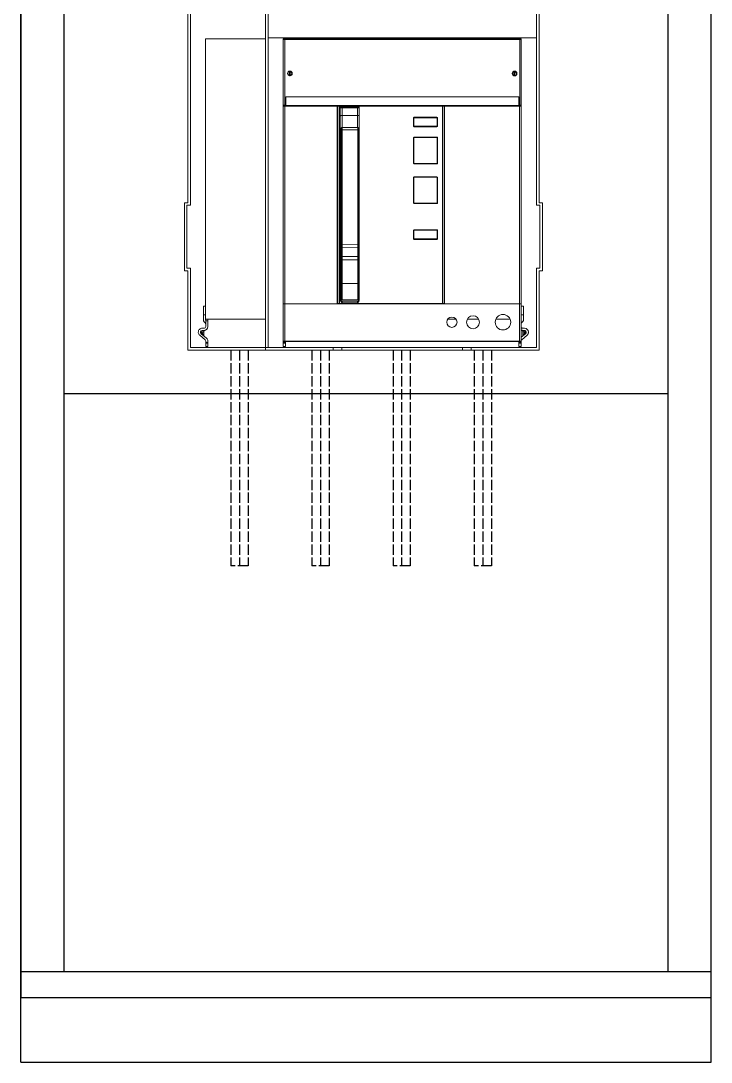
# Model space of a CAD drawing. Header units: millimetres. Extents: x -5 to 805, y -75 to 6326.
# Drawn here: x 0 to 800, y -75 to 1132 of the extents above; entities that cross this region are included whole.
import ezdxf

# ---------------------------------------------------------------- set-up
doc = ezdxf.new("R2010")
doc.units = ezdxf.units.MM
doc.header["$MEASUREMENT"] = 0
doc.linetypes.add('ACAD_ISO02W100', pattern=[15, 12, -3])

msp = doc.modelspace()

# ---------------------------------------------------------------- linework, layer by layer
for p, q in [((0, 2200), (0, 0)), ((0, 2200), (0, 0)), ((0, -75), (0, 2200)), ((800, -75), (800, 2200)), ((50, 2170), (50, 30)), ((750, 30), (750, 2170)), ((50, 700), (750, 700)), ((0, 30), (800, 30)), ((0, 0), (800, 0)), ((0, -75), (800, -75))]:
    msp.add_line(p, q)
at = {"lineweight": 9, "transparency": 33554687}
for p, q in [((283.5, 1175), (283.5, 750)), ((286.5, 753), (286.5, 1175)), ((597.5, 1175), (597.5, 918)), ((600.5, 921), (600.5, 1175)), ((597.5, 918), (601.5, 918)), ((604.5, 921), (600.5, 921)), ((601.5, 918), (601.5, 845)), ((604.5, 842), (604.5, 921)), ((601.5, 845), (597.5, 845)), ((597.5, 845), (597.5, 753)), ((600.5, 750), (600.5, 842)), ((600.5, 842), (604.5, 842)), ((283.5, 750), (600.5, 750)), ((597.5, 753), (286.5, 753))]:
    msp.add_line(p, q, dxfattribs=at)
at = {"color": 3, "linetype": 'ACAD_ISO02W100'}
for p, q in [((243.3, 750), (243.3, 500)), ((253.3, 750), (253.3, 500)), ((263.3, 750), (263.3, 500)), ((337.3, 750), (337.3, 500)), ((347.3, 750), (347.3, 500)), ((357.3, 750), (357.3, 500)), ((431.3, 750), (431.3, 500)), ((441.3, 750), (441.3, 500)), ((451.3, 750), (451.3, 500)), ((525.3, 750), (525.3, 500)), ((535.3, 750), (535.3, 500)), ((545.3, 750), (545.3, 500)), ((263.3, 500), (243.3, 500)), ((357.3, 500), (337.3, 500)), ((451.3, 500), (431.3, 500)), ((545.3, 500), (525.3, 500))]:
    msp.add_line(p, q, dxfattribs=at)
at = {"lineweight": 5, "transparency": 33554687}
for points in [[(283.5, 1175), (193.5, 1175), (193.5, 921), (189.5, 921), (189.5, 842), (193.5, 842), (193.5, 750), (283.5, 750)], [(196.5, 918), (196.5, 1175)], [(283.5, 1111), (214, 1111), (214, 786), (282.9, 786)], [(305.9, 1034.2), (305.9, 1110.3), (304, 1110.3)], [(305.9, 1110.3), (578.1, 1110.3)], [(578.1, 1034.2), (578.1, 1110.3), (580, 1110.3)], [(304, 1034.2), (305.9, 1034.2), (307, 1034.2)], [(306, 760.7), (306, 803.8), (306, 1033)], [(369.1, 804), (369.1, 1033)], [(372.2, 1008.2), (372.2, 1022.2), (372.2, 1031), (371.2, 1031), (370.4, 1031), (370.2, 1031)], [(372.2, 1032), (372.2, 1031), (390.2, 1031), (390.2, 1032)], [(392.2, 1031), (392.1, 1031), (391.3, 1031), (390.2, 1031), (390.2, 1022.2), (390.2, 1008.3)], [(488.6, 804), (488.6, 1033)], [(577, 1034.2), (578.1, 1034.2), (580, 1034.2)], [(580, 760.7), (578, 760.7), (578, 803.8), (578, 1033)], [(372.2, 1022.2), (390.2, 1022.2)], [(455.5, 1019), (455, 1019), (455, 1010), (455.5, 1010)], [(482.5, 1019), (483, 1019), (483, 1010), (482.5, 1010)], [(371.4, 1005.3), (372.4, 1005.3), (372.4, 1006.7), (372.4, 1007.8), (372.4, 1008.3)], [(390.4, 1005.3), (390.4, 1006.8), (390.4, 1008), (390.4, 1008.3), (390.4, 1008.3)], [(391.4, 1005.3), (390.4, 1005.3), (390.4, 873), (391.4, 873)], [(370.2, 1000.1), (371.4, 1000.1)], [(391.5, 1000.1), (392.2, 1000.1)], [(455.5, 996), (455, 996)], [(483, 996), (483, 967), (482.5, 967)], [(482.5, 996), (483, 996)], [(456, 966), (456, 966.4), (456, 966.5), (456, 966.5)], [(370.2, 944), (371.4, 944)], [(391.5, 944), (392.2, 944)], [(455.5, 921), (455, 921), (455, 950), (455.5, 950)], [(482, 951), (477.6, 951)], [(482.5, 950), (483, 950), (483, 921), (482.5, 921)], [(196.5, 918), (192.5, 918)], [(196.5, 753), (196.5, 845), (192.5, 845), (192.5, 918)], [(455.5, 879.5), (455, 879.5), (455, 888.5), (455.5, 888.5)], [(482.5, 888.5), (483, 888.5), (483, 879.5), (482.5, 879.5)], [(390.4, 858.8), (372.4, 858.8), (372.4, 868.6), (390.4, 869.2)], [(372.4, 858.8), (372.4, 854.7)], [(390.4, 827.5), (372.4, 827.5), (372.4, 854.7), (390.4, 854.7)], [(391.5, 834.5), (391.4, 834.7), (391.4, 834.7)], [(391.4, 833.2), (391.5, 832.8), (391.5, 832.5), (391.6, 832.2), (391.7, 831.9), (391.9, 831.7), (392, 831.4), (392.2, 831.2)], [(392.2, 834.2), (391.6, 834.2)], [(392.2, 834), (392, 834)], [(392.2, 833.9), (392.1, 833.9)], [(372.4, 808.3), (372.4, 827.5)], [(391.4, 831.1), (391.7, 831.1)], [(392.2, 830.4), (391.4, 830.4)], [(392.2, 827.2), (391.4, 827.2)], [(391.6, 823.7), (391.5, 823.7), (391.4, 823.8)], [(391.4, 823.2), (391.8, 823.1), (392.2, 823)], [(392.2, 822.7), (391.4, 822.7)], [(392.2, 826.3), (391.9, 826.1), (391.7, 825.9), (391.6, 825.8), (391.5, 825.7)], [(391.4, 817), (391.6, 817.1), (391.8, 817.1), (392, 817.2), (392.2, 817.2)], [(491, 819), (490.5, 819)], [(211.5, 785.4), (211.5, 786), (211.5, 791), (211.5, 801), (214, 801), (211.5, 801)], [(390.3, 805), (372.3, 805), (372.3, 806.2), (372.2, 806.9), (372.2, 807)], [(390.2, 807), (390.2, 806.8), (390.2, 806.2), (390.3, 805)], [(211.5, 791), (214, 791)], [(214, 785.4), (214, 786)], [(214.2, 786), (214.2, 784)], [(582.5, 791), (580, 791)], [(213.9, 781.5), (212.5, 782.9)], [(214.2, 781), (214.2, 781)], [(216.7, 780.8), (216.7, 780.8)], [(581.8, 775.5), (581.7, 775.5)], [(583.8, 775.5), (583.7, 775.5)], [(583.8, 773), (583.7, 773)], [(207.4, 767.3), (213.5, 762.1)], [(209, 769.2), (215.1, 764)], [(209.1, 770.8), (212.2, 767.4), (212.2, 771.3), (212.2, 767.4)], [(209.1, 771), (210.7, 771)], [(216.7, 760.6), (216.7, 758.9), (214.2, 758.9), (214.2, 760.6)], [(304, 760.7), (306, 760.7), (578, 760.7)], [(306, 760), (306, 760.7)], [(578, 760), (578, 760.7)], [(583.3, 771), (584.9, 771), (584.9, 770.8), (581.7, 767.4)], [(585.7, 771), (584.9, 771)], [(585.7, 770.8), (584.9, 770.8)], [(286.5, 753), (196.5, 753)], [(216.7, 758.9), (216.7, 758.2), (216.7, 754.5), (214.2, 754.5), (214.2, 758.2)], [(216.7, 758.2), (214.2, 758.2), (214.2, 758.9)], [(306.7, 758.9), (304.2, 758.9)], [(306.7, 758.2), (304.2, 758.2)], [(362, 750), (362, 753)], [(372, 750), (372, 753)], [(512, 750), (512, 753)], [(522, 750), (522, 753)], [(577.2, 758.9), (579.7, 758.9)], [(577.2, 758.2), (579.7, 758.2)]]:
    msp.add_lwpolyline(points, dxfattribs=at)
at = {"lineweight": 9, "transparency": 33554687}
for points in [[(286.5, 1112), (597.5, 1112)], [(311.4, 1073.5), (311.4, 1073), (311.4, 1068.5), (311.4, 1068)], [(312.2, 1068), (312.2, 1068.5), (312.2, 1073), (312.2, 1073.5)], [(571.8, 1073.5), (571.8, 1073), (571.8, 1068.5), (571.8, 1068)], [(572.6, 1068), (572.6, 1068.5), (572.6, 1073), (572.6, 1073.5)], [(580, 1033), (578, 1033), (491, 1033), (491, 803.8), (578, 803.8), (580, 803.8), (580, 1033), (580, 1042.5)], [(304, 803.8), (306, 803.8), (366.7, 803.8), (366.7, 1033), (306, 1033), (304, 1033)], [(367.2, 1033), (365.2, 1033)], [(488.6, 804), (490.5, 804), (490.5, 1033), (488.6, 1033), (369.1, 1033), (367.2, 1033), (367.2, 804)], [(370.2, 1031.2), (370.2, 1031)], [(370.2, 1027.8), (370.2, 1031)], [(370.2, 1027.8), (370.2, 808.5), (370.2, 808)], [(371.2, 1032), (371.1, 1032)], [(490.5, 1026), (491, 1026)], [(564.4, 1033.5), (564.4, 1033)], [(367.2, 1025), (366.7, 1025)], [(391.4, 997.8), (391.4, 997.8)], [(477.6, 996.5), (482, 996.5)], [(391.4, 971), (391.4, 971)], [(490.5, 976.3), (491, 976.3)], [(490.5, 971.7), (491, 971.7)], [(490.5, 967.5), (491, 967.5)], [(367.2, 965), (366.7, 965)], [(490.5, 959.5), (491, 959.5)], [(391.4, 944.1), (391.4, 944.1)], [(477.6, 951), (477.6, 950.7), (477.6, 950.5), (477.6, 950.5)], [(391.4, 917.2), (391.4, 917.2)], [(490.5, 925.5), (491, 925.5)], [(490.5, 914.5), (491, 914.5)], [(490.5, 906), (491, 906)], [(367.2, 866.5), (366.7, 866.5)], [(370.2, 860.9), (370.2, 860.7)], [(371.4, 862.1), (371.3, 862)], [(392.2, 862), (391.5, 862)], [(490.5, 852.5), (491, 852.5)], [(392.2, 835.3), (391.4, 835.3)], [(391.4, 834.7), (391.4, 834.7), (391.4, 834.6)], [(391.8, 834.1), (391.9, 834.1)], [(391.9, 834), (392, 834), (392, 834), (392, 834), (392, 834)], [(367.2, 831.5), (366.7, 831.5)], [(490.5, 831), (491, 831)], [(392.2, 817.2), (391.4, 817.2)], [(391.4, 816), (391.4, 816.1)], [(367.2, 808), (366.7, 808)], [(367.2, 804), (369.1, 804), (488.6, 804)], [(372.1, 805.2), (372.3, 805)], [(390.7, 805.5), (390.3, 805)], [(491, 808), (490.5, 808)], [(580, 803.8), (580, 786)], [(582.5, 785.4), (582.5, 786), (582.5, 791), (582.5, 801)], [(504.4, 786), (494.6, 786)], [(530.6, 786), (517.4, 786)], [(567, 786), (550.4, 786)], [(580, 785.4), (580, 785.4)], [(581.5, 782.9), (580, 781.5)], [(580, 765), (585, 769.2)], [(580.5, 762.1), (586.6, 767.3)], [(581.7, 767.4), (581.7, 771.3)], [(304.2, 760.2), (304.2, 758.9), (304.2, 758.2), (304.2, 754.5), (306.7, 754.5), (306.7, 758.2), (306.7, 758.9), (306.7, 760)], [(577.2, 760), (577.2, 758.9), (577.2, 758.2), (577.2, 754.5), (579.7, 754.5), (579.7, 758.2), (579.7, 758.9)], [(579.7, 760.2), (579.7, 758.9)]]:
    msp.add_lwpolyline(points, dxfattribs=at)
for points in [[(304, 1110.3, -0.41422), (304.7, 1111), (579.3, 1111, -0.41422), (580, 1110.3), (580, 1043), (580, 1030.5), (580, 814.5), (580, 803.8), (578, 803.8), (306, 803.8), (304, 803.8), (304, 1033), (304, 1034.2), (304, 1110.3), (304, 1111), (304.7, 1111), (579.3, 1111), (580, 1111), (580, 1110.3), (580, 1034.2, -0.417715), (579.3, 1033.5), (578.1, 1033.5), (305.9, 1033.5), (304.7, 1033.5, -0.414564), (304, 1034.2)], [(371.2, 1032), (391.2, 1032, -0.414706), (392.2, 1031), (392.2, 808.4), (392.2, 808.1)], [(391.4, 809.4), (391.4, 827.4), (391.4, 854.6), (391.4, 859.6), (391.4, 870), (391.4, 873), (391.4, 1005.3), (391.4, 1007.3, 0.413711), (390.4, 1008.3), (372.4, 1008.3, 0.414706), (371.4, 1007.3), (371.4, 1005.3), (371.4, 872.5), (371.4, 869.4), (371.4, 859.6), (371.4, 854.6), (371.4, 827.4), (371.4, 809.3, 0.414706), (372.4, 808.3), (390.4, 808.3, 0.064698), (390.7, 808.3, 0.08559), (390.9, 808.4)], [(482.5, 996), (482.5, 967, -0.414706), (482, 966.5), (456, 966.5, -0.414706), (455.5, 967), (455.5, 996, -0.414706), (456, 996.5), (477.6, 996.5), (477.6, 996.6), (477.6, 996.8), (477.6, 997)], [(482.5, 950.2), (482.5, 950), (482.5, 921, -0.410301), (482, 920.5), (456, 920.5, -0.414706), (455.5, 921), (455.5, 950, -0.410301), (456, 950.5), (477.6, 950.5), (482, 950.5), (482, 950.5)], [(370.2, 809, 0.412994), (372.2, 807), (390.2, 807, 0.4125), (392.2, 809)], [(580, 803.8), (580, 760.7, -0.417715), (579.3, 760), (578, 760), (306, 760), (304.7, 760, -0.415966), (304, 760.7), (304, 803.8)], [(588.2, 770.7), (588.2, 771, 0.413996), (583.7, 775.5), (581.7, 775.5)], [(585.7, 770.7), (585.7, 771, 0.414211), (583.7, 773), (581.7, 773)]]:
    msp.add_lwpolyline(points, format="xyb", dxfattribs=at)
for points in [[(577, 1034.2), (577, 1043.8), (307, 1043.8), (307, 1034.2), (307, 1033.7), (577, 1033.7)], [(319.6, 1033.5), (319.6, 1033)], [(582.5, 801), (580, 801)]]:
    msp.add_lwpolyline(points, close=True, dxfattribs=at)
at = {"lineweight": 5, "transparency": 33554687}
for points in [[(483, 1019, 0.412502), (482, 1020), (456, 1020, 0.414694), (455, 1019)], [(390.4, 808.3), (390.4, 827.5), (390.4, 854.7), (390.4, 858.8), (390.4, 869.2, -0.002304), (390.4, 873), (372.4, 872.5), (372.4, 1005.3), (390.4, 1005.3)], [(455, 1010, 0.414943), (456, 1009), (482, 1009, 0.413711), (483, 1010)], [(482, 997), (477.6, 997), (456, 997, 0.415926), (455, 996), (455, 967), (455.5, 967)], [(483, 967, -0.414706), (482, 966), (456, 966, -0.415926), (455, 967)], [(455, 950, -0.412502), (456, 951), (477.6, 951)], [(456, 920.5), (456, 920.5), (456, 920.4), (456, 920), (482, 920, 0.414706), (483, 921)], [(455, 888.5, -0.416913), (456, 889.5), (482, 889.5, -0.416913), (483, 888.5)], [(371.4, 872.5), (372.4, 872.5, 0.001125), (372.4, 868.6)], [(483, 879.5, -0.414706), (482, 878.5), (456, 878.5, -0.414706), (455, 879.5)], [(208.2, 771), (209.1, 771), (209.1, 770.7), (208.2, 770.8), (208.2, 771, -0.413603), (210.2, 773), (212.2, 773, 0.413996), (216.7, 777.5), (216.7, 779), (216.7, 780), (216.7, 784), (216.7, 786)], [(205.7, 770.8), (205.7, 771, -0.414216), (210.2, 775.5), (210.2, 775.5), (212.2, 775.5), (212.2, 775.5, 0.414706), (214.2, 777.5), (214.2, 779), (214.2, 780), (214.2, 784), (216.7, 784)]]:
    msp.add_lwpolyline(points, format="xyb", dxfattribs=at)
at = {"lineweight": 9, "transparency": 33554687}
for points in [[(482.5, 1010), (482.5, 1019, 0.414706), (482, 1019.5), (456, 1019.5, 0.410301), (455.5, 1019), (455.5, 1010, 0.414706), (456, 1009.5), (482, 1009.5, 0.410301)], [(456, 889, 0.414706), (455.5, 888.5), (455.5, 879.5, 0.414706), (456, 879), (482, 879, 0.414706), (482.5, 879.5), (482.5, 888.5, 0.414706), (482, 889)]]:
    msp.add_lwpolyline(points, format="xyb", close=True, dxfattribs=at)
for centre, radius in [((311.8, 1070.8), 2.75), ((572.2, 1070.7), 2.75), ((499.5, 782.5), 6.01), ((524, 782.5), 7.5), ((558.7, 782.5), 9)]:
    msp.add_circle(centre, radius, dxfattribs=at)
for centre, radius, start, end in [((311.8, 1070.8), 2.25, 100.1716, 190.3308), ((311.8, 1070.7), 2.25, 280.2935, 10.3295), ((572.2, 1070.7), 2.25, 100.3947, 190.1077), ((572.2, 1070.8), 2.26, 280.405, 10.2181), ((491, 978), 0.5, 89.9519, 180.0481), ((491, 819), 0.5, 179.9492, 270.0508)]:
    msp.add_arc(centre, radius, start, end, dxfattribs=at)
at = {"lineweight": 5, "transparency": 33554687}
for centre, radius, start, end in [((456, 921), 0.998, 179.8802, 269.7818), ((385.3, 839.8), 14.7, 294.7594, 298.0092), ((214.6, 773.1), 6.96, 206.8384, 208.8098)]:
    msp.add_arc(centre, radius, start, end, dxfattribs=at)
for points in [[(305.9, 1111), (305.9, 1111), (305.9, 1110.7), (305.9, 1110.3)], [(578.1, 1110.3), (578.1, 1110.7), (578.1, 1111), (578.1, 1111)], [(305.9, 1034.2), (305.9, 1033.8), (305.9, 1033.5), (305.9, 1033.5)], [(578.1, 1033.5), (578.1, 1033.5), (578.1, 1033.8), (578.1, 1034.2)], [(372.2, 1022.2), (371.1, 1022.2), (370.2, 1021.7), (370.2, 1021.1)], [(392.2, 1021.1), (392.2, 1021.7), (391.3, 1022.2), (390.2, 1022.2)], [(482, 1019.5), (482, 1019.5), (482, 1019.7), (482, 1020)], [(456, 1009), (456, 1009.3), (456, 1009.5), (456, 1009.5)], [(482, 1009), (482, 1009.3), (482, 1009.5), (482, 1009.5)], [(392.2, 1000.6), (392.2, 1001), (391.9, 1001.4), (391.4, 1001.5)], [(456, 996.5), (456, 996.5), (456, 996.7), (456, 997)], [(482, 996.5), (482, 996.5), (482, 996.8), (482, 997)], [(482, 966), (482, 966.3), (482, 966.5), (482, 966.5)], [(482, 950.5), (482, 950.5), (482, 950.8), (482, 951)], [(483, 950), (483, 950.6), (482.6, 951), (482, 951)], [(392.2, 932), (392.2, 932.4), (391.9, 932.9), (391.4, 933.1)], [(392.2, 930), (392.2, 930.4), (391.9, 930.9), (391.4, 931.1)], [(392.2, 928.6), (392.2, 928.7), (391.9, 928.9), (391.5, 929)], [(482, 920), (482, 920.3), (482, 920.5), (482, 920.5)], [(371.4, 871.3), (370.7, 871.3), (370.2, 871.1), (370.2, 870.9)], [(392.2, 870.9), (392.2, 871), (391.9, 871.2), (391.5, 871.3)], [(211.5, 785.4), (211.4, 784.6), (211.9, 783.5), (212.5, 782.9)], [(214, 785.4), (214, 785.2), (214.1, 784.9), (214.2, 784.8)], [(210.2, 773), (209.6, 773), (209.1, 772.1), (209.1, 771)], [(212.2, 773), (211.4, 773), (210.7, 772.1), (210.7, 771)], [(213.6, 773.2), (212.8, 773), (212.2, 772.1), (212.2, 771.3)], [(213.6, 773.2), (212.8, 773), (212.2, 772.1), (212.2, 771.3)], [(214.2, 780.8), (214.3, 781), (214.1, 781.4), (213.9, 781.5)], [(205.7, 770.7), (205.7, 769.6), (206.4, 768), (207.3, 767.3)], [(208.2, 770.7), (208.2, 770.2), (208.5, 769.5), (209, 769.2)], [(209.1, 770.8), (208.7, 770.1), (208.7, 769.4), (209, 769.2)], [(212.2, 767.4), (212.2, 766.9), (212.5, 766.2), (213, 765.9)], [(212.2, 767.4), (212.2, 766.9), (212.5, 766.2), (213, 765.9)], [(214.2, 760.6), (214.3, 761.1), (214, 761.8), (213.5, 762.1)], [(216.7, 760.6), (216.8, 761.8), (216.1, 763.3), (215.1, 764)]]:
    msp.add_open_spline(points, degree=3, dxfattribs=at)
at = {"lineweight": 9, "transparency": 33554687}
for points in [[(580, 1110.3), (580, 1110.7), (579.7, 1111), (579.3, 1111)], [(309.6, 1070.4), (309.7, 1069.5), (310.5, 1068.7), (311.4, 1068.5)], [(311.4, 1068), (311.6, 1068), (312, 1068), (312.2, 1068)], [(314, 1071.2), (313.9, 1072), (313.1, 1072.8), (312.2, 1073)], [(570, 1070.4), (570.1, 1069.5), (570.9, 1068.7), (571.8, 1068.5)], [(571.8, 1068), (571.9, 1068), (572.1, 1068), (572.2, 1068)], [(574.4, 1071.2), (574.3, 1072), (573.5, 1072.8), (572.6, 1073)], [(309.9, 1033.5), (311, 1032.8), (312.6, 1032.8), (313.7, 1033.5)], [(371.1, 1032), (370.7, 1031.9), (370.3, 1031.6), (370.2, 1031.2)], [(570.3, 1033.5), (571.4, 1032.8), (573, 1032.8), (574.1, 1033.5)], [(482, 996.5), (482, 996.5), (482, 996.5), (482, 996.5)], [(482, 996.5), (482.1, 996.5), (482.1, 996.5), (482.1, 996.5)], [(482.1, 996.5), (482.1, 996.5), (482.1, 996.5), (482.1, 996.5)], [(482.1, 996.5), (482.1, 996.5), (482.1, 996.5), (482.2, 996.5)], [(482.2, 996.5), (482.2, 996.5), (482.2, 996.5), (482.2, 996.5)], [(482.2, 996.5), (482.2, 996.5), (482.2, 996.5), (482.2, 996.5)], [(482.2, 996.5), (482.3, 996.5), (482.3, 996.5), (482.3, 996.5)], [(482.3, 996.5), (482.3, 996.4), (482.3, 996.4), (482.3, 996.4)], [(482.3, 996.4), (482.3, 996.4), (482.3, 996.4), (482.3, 996.4)], [(482.3, 996.4), (482.4, 996.4), (482.4, 996.4), (482.4, 996.4)], [(482.4, 996.4), (482.4, 996.3), (482.4, 996.3), (482.4, 996.3)], [(482.4, 996.3), (482.4, 996.3), (482.4, 996.3), (482.4, 996.3)], [(482.4, 996.3), (482.4, 996.3), (482.4, 996.3), (482.4, 996.2)], [(482.4, 996.2), (482.4, 996.2), (482.5, 996.2), (482.5, 996.2)], [(482.5, 996.2), (482.5, 996.2), (482.5, 996.2), (482.5, 996.2)], [(482.5, 996.2), (482.5, 996.1), (482.5, 996.1), (482.5, 996.1)], [(482.5, 996.1), (482.5, 996.1), (482.5, 996.1), (482.5, 996.1)], [(482.5, 996.1), (482.5, 996.1), (482.5, 996), (482.5, 996)], [(490.5, 970), (490.5, 969.7), (490.7, 969.5), (491, 969.5)], [(482, 950.5), (482.1, 950.5), (482.1, 950.5), (482.1, 950.5)], [(482.1, 950.5), (482.1, 950.5), (482.1, 950.5), (482.1, 950.5)], [(482.1, 950.5), (482.1, 950.5), (482.1, 950.5), (482.2, 950.5)], [(482.2, 950.5), (482.2, 950.5), (482.2, 950.5), (482.2, 950.5)], [(482.2, 950.5), (482.2, 950.5), (482.2, 950.5), (482.2, 950.5)], [(482.2, 950.5), (482.3, 950.5), (482.3, 950.5), (482.3, 950.5)], [(482.3, 950.5), (482.3, 950.4), (482.3, 950.4), (482.3, 950.4)], [(482.3, 950.4), (482.3, 950.4), (482.3, 950.4), (482.3, 950.4)], [(482.3, 950.4), (482.4, 950.4), (482.4, 950.4), (482.4, 950.4)], [(482.4, 950.4), (482.4, 950.4), (482.4, 950.3), (482.4, 950.3)], [(482.4, 950.3), (482.4, 950.3), (482.4, 950.3), (482.4, 950.3)], [(482.4, 950.3), (482.4, 950.3), (482.4, 950.3), (482.4, 950.2)], [(482.5, 950.2), (482.5, 950.2), (482.5, 950.2), (482.5, 950.2)], [(482.5, 950.2), (482.5, 950.1), (482.5, 950.1), (482.5, 950.1)], [(482.5, 950.1), (482.5, 950.1), (482.5, 950.1), (482.5, 950.1)], [(482.5, 950.1), (482.5, 950.1), (482.5, 950), (482.5, 950)], [(371.3, 862), (370.8, 861.8), (370.3, 861.5), (370.2, 860.9)], [(370.2, 808), (370.5, 806.9), (371.3, 806), (372.1, 805.2)], [(392.2, 808.1), (392.1, 807.1), (391.4, 806.2), (390.7, 805.5)], [(581.7, 771.3), (581.8, 772.1), (581.2, 773), (580.4, 773.2)], [(581, 765.9), (581.5, 766.2), (581.8, 766.9), (581.7, 767.4)]]:
    msp.add_open_spline(points, degree=3, dxfattribs=at)
at = {"lineweight": 5, "transparency": 33554687}
for points, knots in [([(456, 1020), (456, 1019.9), (456, 1019.8), (456, 1019.6), (456, 1019.6), (456, 1019.5), (456, 1019.5), (456, 1019.5), (456, 1019.5), (456, 1019.5), (456, 1019.5), (456, 1019.5), (456, 1019.5), (456, 1019.5)], [0, 0, 0, 0, 0.000817765, 0.000817765, 0.001060487, 0.001060487, 0.001124477, 0.001124477, 0.001143708, 0.001143708, 0.001149926, 0.001149926, 0.00115425, 0.00115425, 0.00115425, 0.00115425]), ([(370.2, 1000.6), (370.2, 1000.7), (370.2, 1000.8), (370.2, 1000.9), (370.3, 1001), (370.4, 1001.2), (370.5, 1001.3), (370.8, 1001.5), (370.9, 1001.5), (371.1, 1001.6), (371.3, 1001.7), (371.4, 1001.7)], [0, 0, 0, 0, 0.000477154, 0.000477154, 0.001105931, 0.001105931, 0.002037148, 0.002037148, 0.002853253, 0.002853253, 0.003741766, 0.003741766, 0.003741766, 0.003741766]), ([(482, 997), (482.1, 997), (482.3, 997), (482.5, 996.9), (482.6, 996.9), (482.8, 996.7), (482.9, 996.6), (482.9, 996.4), (483, 996.3), (483, 996.2), (483, 996.1), (483, 996)], [0, 0, 0, 0, 0.000875435, 0.000875435, 0.001745625, 0.001745625, 0.0026709, 0.0026709, 0.003211223, 0.003211223, 0.003772153, 0.003772153, 0.003772153, 0.003772153]), ([(456, 951), (456, 950.9), (456, 950.8), (456, 950.6), (456, 950.6), (456, 950.5), (456, 950.5), (456, 950.5), (456, 950.5), (456, 950.5), (456, 950.5), (456, 950.5), (456, 950.5), (456, 950.5)], [0, 0, 0, 0, 0.000817765, 0.000817765, 0.001060487, 0.001060487, 0.001124477, 0.001124477, 0.001143708, 0.001143708, 0.001149926, 0.001149926, 0.00115425, 0.00115425, 0.00115425, 0.00115425]), ([(370.2, 932), (370.2, 932.1), (370.2, 932.2), (370.3, 932.4), (370.3, 932.5), (370.5, 932.8), (370.7, 932.9), (371, 933.2), (371.2, 933.2), (371.4, 933.3)], [0, 0, 0, 0, 0.000717353, 0.000717353, 0.001677083, 0.001677083, 0.003010689, 0.003010689, 0.004349234, 0.004349234, 0.004349234, 0.004349234]), ([(370.2, 930), (370.2, 930.1), (370.2, 930.2), (370.3, 930.4), (370.3, 930.5), (370.5, 930.8), (370.7, 930.9), (371, 931.2), (371.2, 931.3), (371.4, 931.3)], [0, 0, 0, 0, 0.000716709, 0.000716709, 0.001668528, 0.001668528, 0.002989858, 0.002989858, 0.004336565, 0.004336565, 0.004336565, 0.004336565]), ([(370.2, 928.6), (370.2, 928.6), (370.2, 928.6), (370.2, 928.6), (370.2, 928.7), (370.2, 928.7), (370.2, 928.7), (370.3, 928.8), (370.4, 928.8), (370.6, 928.9), (371, 929), (371.4, 929.1)], [0, 0, 0, 0, 0.000087804, 0.000087804, 0.000193864, 0.000193864, 0.000375103, 0.000375103, 0.00080341, 0.00080341, 0.002548891, 0.002548891, 0.002548891, 0.002548891]), ([(456, 889.5), (456, 889.4), (456, 889.3), (456, 889.1), (456, 889.1), (456, 889), (456, 889), (456, 889), (456, 889), (456, 889), (456, 889), (456, 889), (456, 889), (456, 889)], [0, 0, 0, 0, 0.000813217, 0.000813217, 0.001059185, 0.001059185, 0.001124454, 0.001124454, 0.001144116, 0.001144116, 0.001150473, 0.001150473, 0.001155055, 0.001155055, 0.001155055, 0.001155055]), ([(482, 889.5), (482, 889.4), (482, 889.3), (482, 889.1), (482, 889.1), (482, 889), (482, 889), (482, 889), (482, 889), (482, 889), (482, 889), (482, 889), (482, 889), (482, 889), (482, 889), (482, 889)], [0, 0, 0, 0, 0.000748337, 0.000748337, 0.000970301, 0.000970301, 0.00104087, 0.00104087, 0.001067023, 0.001067023, 0.00107724, 0.00107724, 0.001081404, 0.001081404, 0.001085144, 0.001085144, 0.001085144, 0.001085144]), ([(372.4, 868.6), (372.3, 868.6), (372.1, 868.7), (371.8, 868.8), (371.7, 868.8), (371.6, 869), (371.5, 869.1), (371.5, 869.2), (371.5, 869.2), (371.4, 869.3), (371.4, 869.4), (371.4, 869.4)], [0, 0, 0, 0, 0.001214472, 0.001214472, 0.002294882, 0.002294882, 0.003077454, 0.003077454, 0.003455418, 0.003455418, 0.003835394, 0.003835394, 0.003835394, 0.003835394]), ([(391.4, 870), (391.4, 869.9), (391.4, 869.8), (391.4, 869.7), (391.3, 869.6), (391.2, 869.5), (391.1, 869.4), (390.9, 869.3), (390.8, 869.3), (390.6, 869.2), (390.5, 869.2), (390.4, 869.2)], [0, 0, 0, 0, 0.000547199, 0.000547199, 0.001144764, 0.001144764, 0.001911213, 0.001911213, 0.002573071, 0.002573071, 0.003284068, 0.003284068, 0.003284068, 0.003284068]), ([(456, 879), (456, 879), (456, 879), (456, 879), (456, 879), (456, 879), (456, 879), (456, 879), (456, 879), (456, 878.9), (456, 878.7), (456, 878.5)], [0, 0, 0, 0, 0.000000854, 0.000000854, 0.0000017228, 0.0000017228, 0.0000049465, 0.0000049465, 0.0000275107, 0.0000275107, 0.000158102, 0.000158102, 0.000158102, 0.000158102]), ([(482, 879), (482, 879), (482, 879), (482, 879), (482, 879), (482, 879), (482, 879), (482, 879), (482, 879), (482, 879), (482, 879), (482, 878.9), (482, 878.7), (482, 878.5)], [0, 0, 0, 0, 0.0000019709, 0.0000019709, 0.0000044387, 0.0000044387, 0.0000089207, 0.0000089207, 0.000020244, 0.000020244, 0.0000617747, 0.0000617747, 0.000471727, 0.000471727, 0.000471727, 0.000471727]), ([(372.4, 858.8), (372.3, 858.8), (372.1, 858.9), (371.8, 859), (371.7, 859.1), (371.6, 859.2), (371.5, 859.3), (371.5, 859.4), (371.5, 859.4), (371.4, 859.5), (371.4, 859.6), (371.4, 859.6)], [0, 0, 0, 0, 0.001235587, 0.001235587, 0.002305692, 0.002305692, 0.003086111, 0.003086111, 0.003465041, 0.003465041, 0.003847924, 0.003847924, 0.003847924, 0.003847924]), ([(391.4, 859.6), (391.4, 859.5), (391.4, 859.5), (391.4, 859.3), (391.3, 859.2), (391.2, 859.1), (391.1, 859), (390.9, 858.9), (390.8, 858.9), (390.6, 858.9), (390.5, 858.8), (390.4, 858.8)], [0, 0, 0, 0, 0.000547199, 0.000547199, 0.001144764, 0.001144764, 0.001911213, 0.001911213, 0.002573071, 0.002573071, 0.003284068, 0.003284068, 0.003284068, 0.003284068]), ([(371.4, 854.6), (371.4, 854.6), (371.4, 854.6), (371.4, 854.6), (371.4, 854.6), (371.4, 854.6), (371.4, 854.6), (371.4, 854.6), (371.5, 854.6), (371.5, 854.6), (371.5, 854.6), (371.7, 854.6), (372, 854.7), (372.4, 854.7)], [0, 0, 0, 0, 0.0000039668, 0.0000039668, 0.0000091276, 0.0000091276, 0.0000188227, 0.0000188227, 0.0000442779, 0.0000442779, 0.0001428922, 0.0001428922, 0.0009106876, 0.0009106876, 0.0009106876, 0.0009106876]), ([(390.4, 854.7), (390.7, 854.7), (390.9, 854.7), (391.2, 854.6), (391.3, 854.6), (391.4, 854.6), (391.4, 854.6), (391.4, 854.6), (391.4, 854.6), (391.4, 854.6), (391.4, 854.6), (391.4, 854.6), (391.4, 854.6), (391.4, 854.6), (391.4, 854.6), (391.4, 854.6)], [0, 0, 0, 0, 0.001611351, 0.001611351, 0.002089559, 0.002089559, 0.002238904, 0.002238904, 0.002293908, 0.002293908, 0.002314517, 0.002314517, 0.002322889, 0.002322889, 0.002330587, 0.002330587, 0.002330587, 0.002330587]), ([(392.1, 833.9), (392, 833.9), (391.9, 833.9), (391.8, 834), (391.7, 834), (391.6, 834.1), (391.6, 834.2), (391.5, 834.3), (391.5, 834.4), (391.5, 834.5)], [0, 0, 0, 0, 0.000659597, 0.000659597, 0.001139193, 0.001139193, 0.001609917, 0.001609917, 0.002335517, 0.002335517, 0.002335517, 0.002335517]), ([(371.4, 827.4), (371.4, 827.4), (371.4, 827.4), (371.4, 827.4), (371.4, 827.4), (371.4, 827.4), (371.4, 827.4), (371.4, 827.4), (371.5, 827.5), (371.5, 827.5), (371.5, 827.5), (371.7, 827.5), (372, 827.5), (372.4, 827.5)], [0, 0, 0, 0, 0.0000039751, 0.0000039751, 0.0000092127, 0.0000092127, 0.0000191653, 0.0000191653, 0.000045645, 0.000045645, 0.0001503104, 0.0001503104, 0.000941092, 0.000941092, 0.000941092, 0.000941092]), ([(390.4, 827.5), (390.7, 827.5), (391, 827.5), (391.2, 827.5), (391.3, 827.5), (391.4, 827.5), (391.4, 827.5), (391.4, 827.5), (391.4, 827.5), (391.4, 827.4), (391.4, 827.4), (391.4, 827.4), (391.4, 827.4), (391.4, 827.4), (391.4, 827.4), (391.4, 827.4)], [0, 0, 0, 0, 0.001902462, 0.001902462, 0.002550134, 0.002550134, 0.002750821, 0.002750821, 0.002819142, 0.002819142, 0.002843529, 0.002843529, 0.002853424, 0.002853424, 0.002862497, 0.002862497, 0.002862497, 0.002862497]), ([(391.7, 831.1), (391.7, 831.1), (391.6, 831.2), (391.5, 831.3), (391.5, 831.4), (391.4, 831.4)], [0, 0, 0, 0, 0.0003692965, 0.0003692965, 0.0007392676, 0.0007392676, 0.0007392676, 0.0007392676]), ([(391.4, 826), (391.5, 826), (391.5, 825.9), (391.5, 825.8), (391.5, 825.8), (391.5, 825.7)], [0, 0, 0, 0, 0.0002329471, 0.0002329471, 0.0004661563, 0.0004661563, 0.0004661563, 0.0004661563]), ([(391.5, 825.7), (391.5, 825.7), (391.5, 825.7), (391.5, 825.7), (391.4, 825.7), (391.4, 825.8)], [0, 0, 0, 0, 0.00004166667, 0.00004166667, 0.0000825193, 0.0000825193, 0.0000825193, 0.0000825193]), ([(391.6, 823.7), (391.6, 823.7), (391.6, 823.6), (391.6, 823.5), (391.6, 823.5), (391.5, 823.4), (391.5, 823.4), (391.4, 823.3)], [0, 0, 0, 0, 0.0002524321, 0.0002524321, 0.0006177843, 0.0006177843, 0.0009898407, 0.0009898407, 0.0009898407, 0.0009898407]), ([(391.6, 823.7), (391.6, 823.7), (391.7, 823.7), (391.7, 823.7), (391.7, 823.7), (391.9, 823.6), (392, 823.5), (392.2, 823.4)], [0, 0, 0, 0, 0.000059179, 0.000059179, 0.000242513, 0.000242513, 0.001183152, 0.001183152, 0.001183152, 0.001183152]), ([(392, 831.4), (392, 831.4), (391.9, 831.3), (391.8, 831.2), (391.7, 831.1), (391.7, 831.1)], [0, 0, 0, 0, 0.0004157562, 0.0004157562, 0.0008241279, 0.0008241279, 0.0008241279, 0.0008241279]), ([(392.2, 830.8), (392.1, 830.8), (392, 830.9), (391.9, 831), (391.8, 831.1), (391.7, 831.1)], [0, 0, 0, 0, 0.000597567, 0.000597567, 0.001149327, 0.001149327, 0.001149327, 0.001149327]), ([(208.6, 772.1), (208.6, 772.2), (208.6, 772.2), (208.7, 772.3), (208.7, 772.3), (208.8, 772.3)], [0, 0, 0, 0, 0.0002265201, 0.0002265201, 0.0004553471, 0.0004553471, 0.0004553471, 0.0004553471]), ([(581.7, 773), (581.9, 773), (582.1, 773), (582.4, 772.8), (582.5, 772.7), (582.8, 772.5), (583, 772.3), (583.2, 771.9), (583.2, 771.8), (583.3, 771.4), (583.3, 771.2), (583.3, 771)], [0, 0, 0, 0, 0.001169305, 0.001169305, 0.002434201, 0.002434201, 0.004018517, 0.004018517, 0.005293975, 0.005293975, 0.006653089, 0.006653089, 0.006653089, 0.006653089]), ([(583.7, 773), (583.8, 773), (583.9, 773), (584.1, 772.9), (584.2, 772.9), (584.4, 772.7), (584.5, 772.6), (584.7, 772.2), (584.7, 772), (584.9, 771.5), (584.9, 771.3), (584.9, 771)], [0, 0, 0, 0, 0.000635446, 0.000635446, 0.001376266, 0.001376266, 0.002478148, 0.002478148, 0.003947661, 0.003947661, 0.005491578, 0.005491578, 0.005491578, 0.005491578]), ([(208.2, 771), (208.2, 771), (208.2, 771.1), (208.3, 771.2), (208.3, 771.3), (208.3, 771.4)], [0, 0, 0, 0, 0.0003177883, 0.0003177883, 0.0006371891, 0.0006371891, 0.0006371891, 0.0006371891]), ([(208.3, 770.3), (208.3, 770.4), (208.3, 770.5), (208.2, 770.6), (208.2, 770.7), (208.2, 770.7)], [0, 0, 0, 0, 0.000414903, 0.000414903, 0.0008296328, 0.0008296328, 0.0008296328, 0.0008296328]), ([(208.3, 771.4), (208.3, 771.5), (208.3, 771.5), (208.3, 771.6), (208.4, 771.7), (208.4, 771.7)], [0, 0, 0, 0, 0.0003041524, 0.0003041524, 0.0006232629, 0.0006232629, 0.0006232629, 0.0006232629]), ([(208.3, 770.2), (208.3, 770.2), (208.3, 770.2), (208.3, 770.3), (208.3, 770.3), (208.3, 770.3)], [0, 0, 0, 0, 0.0001417081, 0.0001417081, 0.0002812663, 0.0002812663, 0.0002812663, 0.0002812663]), ([(208.4, 769.9), (208.4, 770), (208.4, 770), (208.4, 770.1), (208.3, 770.1), (208.3, 770.2)], [0, 0, 0, 0, 0.0002762294, 0.0002762294, 0.0005199612, 0.0005199612, 0.0005199612, 0.0005199612]), ([(208.4, 771.8), (208.4, 771.8), (208.5, 771.9), (208.5, 772), (208.5, 772), (208.6, 772.1)], [0, 0, 0, 0, 0.000271981, 0.000271981, 0.0005420452, 0.0005420452, 0.0005420452, 0.0005420452]), ([(208.6, 769.6), (208.6, 769.6), (208.6, 769.6), (208.6, 769.7), (208.5, 769.7), (208.5, 769.7)], [0, 0, 0, 0, 0.0001652176, 0.0001652176, 0.0003352077, 0.0003352077, 0.0003352077, 0.0003352077]), ([(212.2, 771.3), (212, 771.2), (211.8, 771.1), (211.2, 771), (210.9, 771), (210.7, 771)], [0, 0, 0, 0, 0.001556797, 0.001556797, 0.003114217, 0.003114217, 0.003114217, 0.003114217]), ([(583.3, 771), (583.1, 771), (582.9, 771), (582.3, 771.1), (582, 771.2), (581.7, 771.3)], [0, 0, 0, 0, 0.001294367, 0.001294367, 0.003083396, 0.003083396, 0.003083396, 0.003083396]), ([(584.9, 770.8), (585.1, 770.5), (585.2, 770.2), (585.2, 769.8), (585.2, 769.6), (585.2, 769.4), (585.2, 769.4), (585.1, 769.3), (585.1, 769.3), (585.1, 769.3), (585, 769.2), (585, 769.2)], [0, 0, 0, 0, 0.002340147, 0.002340147, 0.003803368, 0.003803368, 0.004486, 0.004486, 0.004799977, 0.004799977, 0.005105455, 0.005105455, 0.005105455, 0.005105455])]:
    msp.add_open_spline(points, degree=3, knots=knots, dxfattribs=at)
at = {"lineweight": 9, "transparency": 33554687}
for points, knots in [([(391.5, 834.5), (391.4, 834.5), (391.4, 834.5), (391.4, 834.6), (391.4, 834.6), (391.4, 834.6)], [0, 0, 0, 0, 0.0000761424, 0.0000761424, 0.0001427684, 0.0001427684, 0.0001427684, 0.0001427684]), ([(391.4, 834.6), (391.4, 834.6), (391.4, 834.6), (391.4, 834.6), (391.4, 834.6), (391.4, 834.6)], [0, 0, 0, 0, 0.0000668035, 0.0000668035, 0.000134985, 0.000134985, 0.000134985, 0.000134985]), ([(391.5, 834.5), (391.5, 834.5), (391.5, 834.4), (391.5, 834.4), (391.5, 834.4), (391.5, 834.4)], [0, 0, 0, 0, 0.0000303934, 0.0000303934, 0.00009410566, 0.00009410566, 0.00009410566, 0.00009410566]), ([(391.5, 834.5), (391.5, 834.5), (391.5, 834.5), (391.5, 834.5), (391.5, 834.5), (391.5, 834.5)], [0, 0, 0, 0, 0.0000644562, 0.0000644562, 0.0001269184, 0.0001269184, 0.0001269184, 0.0001269184]), ([(391.5, 834.4), (391.5, 834.4), (391.5, 834.4), (391.5, 834.3), (391.5, 834.3), (391.5, 834.3)], [0, 0, 0, 0, 0.0000625, 0.0000625, 0.0001249798, 0.0001249798, 0.0001249798, 0.0001249798]), ([(391.5, 834.4), (391.5, 834.4), (391.5, 834.4), (391.5, 834.4), (391.5, 834.4), (391.5, 834.4)], [0, 0, 0, 0, 0.0000465872, 0.0000465872, 0.0001002416, 0.0001002416, 0.0001002416, 0.0001002416]), ([(391.5, 834.2), (391.5, 834.3), (391.5, 834.3), (391.5, 834.3), (391.5, 834.3), (391.5, 834.3)], [0, 0, 0, 0, 0.00002304779, 0.00002304779, 0.00005941601, 0.00005941601, 0.00005941601, 0.00005941601]), ([(391.5, 834.3), (391.5, 834.3), (391.5, 834.3), (391.5, 834.3), (391.5, 834.3), (391.5, 834.3), (391.5, 834.3), (391.5, 834.3)], [0, 0, 0, 0, 0.00004658475, 0.00004658475, 0.0000699312, 0.0000699312, 0.00009551996, 0.00009551996, 0.00009551996, 0.00009551996]), ([(391.5, 834.3), (391.5, 834.3), (391.5, 834.3), (391.5, 834.3), (391.5, 834.3), (391.5, 834.3)], [0, 0, 0, 0, 0.0000590979, 0.0000590979, 0.0001182086, 0.0001182086, 0.0001182086, 0.0001182086]), ([(391.5, 834.2), (391.5, 834.2), (391.5, 834.2), (391.5, 834.2), (391.5, 834.2), (391.6, 834.2)], [0, 0, 0, 0, 0.0000594446, 0.0000594446, 0.0001198305, 0.0001198305, 0.0001198305, 0.0001198305]), ([(391.6, 834.2), (391.6, 834.2), (391.6, 834.2), (391.6, 834.2), (391.6, 834.1), (391.6, 834.1), (391.6, 834.1), (391.6, 834.1), (391.6, 834.1), (391.6, 834.1), (391.6, 834.1), (391.6, 834.1)], [0, 0, 0, 0, 0.00001164863, 0.00001164863, 0.00003638939, 0.00003638939, 0.00004797711, 0.00004797711, 0.00005527583, 0.00005527583, 0.00006378161, 0.00006378161, 0.00006378161, 0.00006378161]), ([(391.6, 834.2), (391.6, 834.2), (391.6, 834.2), (391.6, 834.2), (391.6, 834.2), (391.6, 834.2), (391.6, 834.2), (391.6, 834.2), (391.6, 834.2), (391.6, 834.2)], [0, 0, 0, 0, 0.00002104425, 0.00002104425, 0.00003901919, 0.00003901919, 0.0000607348, 0.0000607348, 0.00008314882, 0.00008314882, 0.00008314882, 0.00008314882]), ([(391.6, 834.2), (391.6, 834.2), (391.6, 834.2), (391.6, 834.2), (391.6, 834.2), (391.6, 834.2)], [0, 0, 0, 0, 0.00001227616, 0.00001227616, 0.00003928371, 0.00003928371, 0.00003928371, 0.00003928371]), ([(391.6, 834.2), (391.6, 834.2), (391.6, 834.2), (391.6, 834.2), (391.6, 834.2), (391.6, 834.2)], [0, 0, 0, 0, 0.00003856354, 0.00003856354, 0.00009352609, 0.00009352609, 0.00009352609, 0.00009352609]), ([(391.6, 834.2), (391.6, 834.2), (391.6, 834.2), (391.6, 834.2), (391.6, 834.2), (391.6, 834.2)], [0, 0, 0, 0, 0.00002299839, 0.00002299839, 0.00005915936, 0.00005915936, 0.00005915936, 0.00005915936]), ([(391.6, 834.1), (391.6, 834.1), (391.6, 834.1), (391.6, 834.1), (391.6, 834.1), (391.6, 834.1), (391.7, 834.1), (391.7, 834.1)], [0, 0, 0, 0, 0.00000846291, 0.00000846291, 0.0000225185, 0.0000225185, 0.00004580911, 0.00004580911, 0.00004580911, 0.00004580911]), ([(391.7, 834.1), (391.7, 834.1), (391.7, 834.1), (391.8, 834.1), (391.8, 834.1), (391.8, 834.1), (391.8, 834.1), (391.8, 834.1), (391.8, 834.1), (391.8, 834.1)], [0, 0, 0, 0, 0.00001171313, 0.00001171313, 0.00003338561, 0.00003338561, 0.00004742967, 0.00004742967, 0.00006142773, 0.00006142773, 0.00006142773, 0.00006142773]), ([(391.7, 834.1), (391.7, 834.1), (391.7, 834.1), (391.7, 834.1), (391.7, 834.1), (391.7, 834.1), (391.7, 834.1), (391.7, 834.1)], [0, 0, 0, 0, 0.00002083333, 0.00002083333, 0.00003110921, 0.00003110921, 0.00004100287, 0.00004100287, 0.00004100287, 0.00004100287]), ([(391.7, 834.1), (391.7, 834.1), (391.7, 834.1), (391.7, 834.1), (391.7, 834.1), (391.7, 834.1)], [0, 0, 0, 0, 0.00002299839, 0.00002299839, 0.00005915936, 0.00005915936, 0.00005915936, 0.00005915936]), ([(391.7, 834.1), (391.7, 834.1), (391.7, 834.1), (391.7, 834.1), (391.7, 834.1), (391.7, 834.1), (391.7, 834.1), (391.7, 834.1), (391.7, 834.1), (391.7, 834.1)], [0, 0, 0, 0, 0.00002083333, 0.00002083333, 0.00003194294, 0.00003194294, 0.00003809579, 0.00003809579, 0.00004499199, 0.00004499199, 0.00004499199, 0.00004499199]), ([(391.7, 834.1), (391.7, 834.1), (391.7, 834.1), (391.7, 834.1), (391.7, 834.1), (391.7, 834.1), (391.7, 834.1), (391.7, 834.1)], [0, 0, 0, 0, 0.00002083333, 0.00002083333, 0.00003188133, 0.00003188133, 0.00004479335, 0.00004479335, 0.00004479335, 0.00004479335]), ([(391.8, 834.1), (391.8, 834.1), (391.8, 834.1), (391.8, 834.1), (391.8, 834.1), (391.8, 834.1)], [0, 0, 0, 0, 0.00002083333, 0.00002083333, 0.00004155531, 0.00004155531, 0.00004155531, 0.00004155531]), ([(391.8, 834.1), (391.8, 834.1), (391.8, 834.1), (391.8, 834.1), (391.8, 834.1), (391.8, 834.1), (391.8, 834.1), (391.8, 834.1), (391.8, 834.1), (391.8, 834.1)], [0, 0, 0, 0, 0.00000828244, 0.00000828244, 0.00002360719, 0.00002360719, 0.00003353784, 0.00003353784, 0.00004343597, 0.00004343597, 0.00004343597, 0.00004343597]), ([(391.9, 834), (391.9, 834), (391.9, 834), (391.9, 834.1), (391.9, 834.1), (391.9, 834.1)], [0, 0, 0, 0, 0.00003312975, 0.00003312975, 0.00008656883, 0.00008656883, 0.00008656883, 0.00008656883]), ([(391.9, 834), (391.9, 834), (391.9, 834), (391.9, 834), (391.9, 834), (391.9, 834), (391.9, 834), (391.9, 834), (391.9, 834), (391.9, 834)], [0, 0, 0, 0, 0.00002083333, 0.00002083333, 0.00003068639, 0.00003068639, 0.00003512195, 0.00003512195, 0.00003900566, 0.00003900566, 0.00003900566, 0.00003900566]), ([(391.2, 808.6), (391.1, 808.5), (391.1, 808.5), (391, 808.4), (391, 808.4), (390.9, 808.4)], [0, 0, 0, 0, 0.0003535534, 0.0003535534, 0.000718285, 0.000718285, 0.000718285, 0.000718285]), ([(391.3, 808.8), (391.3, 808.7), (391.3, 808.7), (391.2, 808.6), (391.2, 808.6), (391.2, 808.6)], [0, 0, 0, 0, 0.0002584254, 0.0002584254, 0.0005176097, 0.0005176097, 0.0005176097, 0.0005176097]), ([(391.4, 809), (391.4, 808.9), (391.4, 808.9), (391.3, 808.8), (391.3, 808.8), (391.3, 808.8)], [0, 0, 0, 0, 0.0002853056, 0.0002853056, 0.0005696534, 0.0005696534, 0.0005696534, 0.0005696534]), ([(391.4, 816.2), (391.4, 816.2), (391.4, 816.2), (391.4, 816.2), (391.4, 816.2), (391.5, 816.2)], [0, 0, 0, 0, 0.0000833333, 0.0000833333, 0.0001682024, 0.0001682024, 0.0001682024, 0.0001682024]), ([(391.4, 816.1), (391.4, 816.1), (391.4, 816.1), (391.4, 816.1), (391.4, 816.2), (391.4, 816.2)], [0, 0, 0, 0, 0.0001041667, 0.0001041667, 0.0002079832, 0.0002079832, 0.0002079832, 0.0002079832]), ([(391.4, 809.4), (391.4, 809.3), (391.4, 809.3), (391.4, 809.1), (391.4, 809), (391.4, 809)], [0, 0, 0, 0, 0.0004937253, 0.0004937253, 0.0009897015, 0.0009897015, 0.0009897015, 0.0009897015]), ([(391.5, 816.6), (391.5, 816.6), (391.6, 816.6), (391.6, 816.6), (391.6, 816.6), (391.6, 816.6)], [0, 0, 0, 0, 0.0000658811, 0.0000658811, 0.0001361791, 0.0001361791, 0.0001361791, 0.0001361791]), ([(391.5, 816.5), (391.5, 816.6), (391.5, 816.6), (391.5, 816.6), (391.5, 816.6), (391.5, 816.6)], [0, 0, 0, 0, 0.0000658811, 0.0000658811, 0.0001361791, 0.0001361791, 0.0001361791, 0.0001361791]), ([(391.5, 816.5), (391.5, 816.5), (391.5, 816.5), (391.5, 816.5), (391.5, 816.5), (391.5, 816.5)], [0, 0, 0, 0, 0.000068106, 0.000068106, 0.0001465851, 0.0001465851, 0.0001465851, 0.0001465851]), ([(391.5, 816.5), (391.5, 816.5), (391.5, 816.5), (391.5, 816.4), (391.5, 816.4), (391.5, 816.4)], [0, 0, 0, 0, 0.0000670516, 0.0000670516, 0.0001375899, 0.0001375899, 0.0001375899, 0.0001375899]), ([(391.5, 816.4), (391.5, 816.4), (391.5, 816.4), (391.5, 816.4), (391.5, 816.4), (391.5, 816.4)], [0, 0, 0, 0, 0.0000629104, 0.0000629104, 0.0001282583, 0.0001282583, 0.0001282583, 0.0001282583]), ([(391.5, 816.4), (391.5, 816.4), (391.5, 816.3), (391.5, 816.3), (391.5, 816.3), (391.5, 816.3)], [0, 0, 0, 0, 0.0000837233, 0.0000837233, 0.0001678251, 0.0001678251, 0.0001678251, 0.0001678251]), ([(391.5, 816.3), (391.5, 816.3), (391.5, 816.3), (391.5, 816.3), (391.5, 816.2), (391.5, 816.2)], [0, 0, 0, 0, 0.0000625, 0.0000625, 0.0001287028, 0.0001287028, 0.0001287028, 0.0001287028]), ([(391.6, 816.8), (391.6, 816.8), (391.7, 816.8), (391.7, 816.8), (391.7, 816.8), (391.7, 816.8)], [0, 0, 0, 0, 0.0000644647, 0.0000644647, 0.0001327762, 0.0001327762, 0.0001327762, 0.0001327762]), ([(391.6, 816.7), (391.6, 816.8), (391.6, 816.8), (391.6, 816.8), (391.6, 816.8), (391.6, 816.8)], [0, 0, 0, 0, 0.0000639359, 0.0000639359, 0.0001310129, 0.0001310129, 0.0001310129, 0.0001310129]), ([(391.6, 816.7), (391.6, 816.7), (391.6, 816.7), (391.6, 816.7), (391.6, 816.7), (391.6, 816.7)], [0, 0, 0, 0, 0.000064141, 0.000064141, 0.0001318133, 0.0001318133, 0.0001318133, 0.0001318133]), ([(391.6, 816.6), (391.6, 816.7), (391.6, 816.7), (391.6, 816.7), (391.6, 816.7), (391.6, 816.7)], [0, 0, 0, 0, 0.000064141, 0.000064141, 0.0001318133, 0.0001318133, 0.0001318133, 0.0001318133]), ([(391.7, 816.9), (391.7, 816.9), (391.7, 816.9), (391.8, 816.9), (391.8, 816.9), (391.8, 816.9)], [0, 0, 0, 0, 0.00002297965, 0.00002297965, 0.00005908467, 0.00005908467, 0.00005908467, 0.00005908467]), ([(391.7, 816.9), (391.7, 816.9), (391.7, 816.9), (391.7, 816.9), (391.7, 816.9), (391.7, 816.9)], [0, 0, 0, 0, 0.0000503588, 0.0000503588, 0.0001177307, 0.0001177307, 0.0001177307, 0.0001177307]), ([(391.7, 816.8), (391.7, 816.8), (391.7, 816.8), (391.7, 816.8), (391.7, 816.9), (391.7, 816.9)], [0, 0, 0, 0, 0.000036333, 0.000036333, 0.000129446, 0.000129446, 0.000129446, 0.000129446]), ([(391.8, 817), (391.8, 817), (391.8, 817), (391.9, 817), (391.9, 817), (391.9, 817)], [0, 0, 0, 0, 0.0000589256, 0.0000589256, 0.0001178463, 0.0001178463, 0.0001178463, 0.0001178463]), ([(391.8, 817), (391.8, 817), (391.8, 817), (391.8, 817), (391.8, 817), (391.8, 817)], [0, 0, 0, 0, 0.00002998833, 0.00002998833, 0.00009167341, 0.00009167341, 0.00009167341, 0.00009167341]), ([(391.8, 816.9), (391.8, 816.9), (391.8, 816.9), (391.8, 817), (391.8, 817), (391.8, 817)], [0, 0, 0, 0, 0.0000755227, 0.0000755227, 0.0001515964, 0.0001515964, 0.0001515964, 0.0001515964]), ([(391.9, 817.1), (391.9, 817.1), (391.9, 817.1), (391.9, 817.1), (392, 817.1), (392, 817.1)], [0, 0, 0, 0, 0.0000298925, 0.0000298925, 0.0001122793, 0.0001122793, 0.0001122793, 0.0001122793]), ([(391.9, 817), (391.9, 817), (391.9, 817), (391.9, 817.1), (391.9, 817.1), (391.9, 817.1)], [0, 0, 0, 0, 0.0000589256, 0.0000589256, 0.0001178559, 0.0001178559, 0.0001178559, 0.0001178559]), ([(391.9, 817), (391.9, 817), (391.9, 817), (391.9, 817), (391.9, 817), (391.9, 817), (391.9, 817), (391.9, 817), (391.9, 817), (391.9, 817)], [0, 0, 0, 0, 0.00003032278, 0.00003032278, 0.00006203388, 0.00006203388, 0.00007771472, 0.00007771472, 0.0000940799, 0.0000940799, 0.0000940799, 0.0000940799]), ([(392, 817.1), (392, 817.1), (392.1, 817.1), (392.1, 817.1), (392.1, 817.1), (392.1, 817.1)], [0, 0, 0, 0, 0.00004658475, 0.00004658475, 0.0000931695, 0.0000931695, 0.0000931695, 0.0000931695]), ([(392, 817.1), (392, 817.1), (392, 817.1), (392, 817.1), (392, 817.1), (392, 817.1)], [0, 0, 0, 0, 0.00001221849, 0.00001221849, 0.00006687998, 0.00006687998, 0.00006687998, 0.00006687998]), ([(392, 817.1), (392, 817.1), (392, 817.1), (392, 817.1), (392, 817.1), (392, 817.1)], [0, 0, 0, 0, 0.0000597017, 0.0000597017, 0.0001200951, 0.0001200951, 0.0001200951, 0.0001200951]), ([(392.1, 817.2), (392.1, 817.2), (392.1, 817.2), (392.1, 817.2), (392.1, 817.2), (392.1, 817.2), (392.1, 817.2), (392.2, 817.2)], [0, 0, 0, 0, 0.00002295593, 0.00002295593, 0.00004299671, 0.00004299671, 0.00006763586, 0.00006763586, 0.00006763586, 0.00006763586]), ([(392.1, 817.1), (392.1, 817.2), (392.1, 817.2), (392.1, 817.2), (392.1, 817.2), (392.1, 817.2)], [0, 0, 0, 0, 0.0000658808, 0.0000658808, 0.0001317803, 0.0001317803, 0.0001317803, 0.0001317803]), ([(392.2, 817.2), (392.2, 817.2), (392.2, 817.2), (392.2, 817.2), (392.2, 817.2), (392.2, 817.2)], [0, 0, 0, 0, 0.0000458653, 0.0000458653, 0.0001176837, 0.0001176837, 0.0001176837, 0.0001176837]), ([(582.5, 785.4), (582.5, 785.2), (582.5, 784.9), (582.3, 784.3), (582.2, 784), (581.9, 783.4), (581.7, 783.1), (581.5, 782.9)], [0, 0, 0, 0, 0.001694354, 0.001694354, 0.00370243, 0.00370243, 0.005724399, 0.005724399, 0.005724399, 0.005724399]), ([(580, 781.5), (580, 781.5), (580, 781.5), (580, 781.5), (580, 781.5), (580, 781.5)], [0, 0, 0, 0, 0.0000590133, 0.0000590133, 0.0001174644, 0.0001174644, 0.0001174644, 0.0001174644]), ([(581.7, 775.5), (581.6, 775.5), (581.4, 775.5), (581, 775.6), (580.7, 775.8), (580.4, 776), (580.3, 776.1), (580.1, 776.3), (580, 776.4), (580, 776.5)], [0, 0, 0, 0, 0.001289151, 0.001289151, 0.003070175, 0.003070175, 0.004065966, 0.004065966, 0.005020948, 0.005020948, 0.005020948, 0.005020948]), ([(581.7, 773), (581.5, 773), (581.2, 773), (580.5, 773.2), (580.2, 773.2), (580, 773.4)], [0, 0, 0, 0, 0.001691744, 0.001691744, 0.003460349, 0.003460349, 0.003460349, 0.003460349]), ([(580, 761.6), (580, 761.6), (580.1, 761.7), (580.3, 762), (580.4, 762.1), (580.5, 762.1)], [0, 0, 0, 0, 0.00065792, 0.00065792, 0.001396084, 0.001396084, 0.001396084, 0.001396084]), ([(585.7, 770.7), (585.7, 770.6), (585.7, 770.4), (585.6, 770.1), (585.5, 769.9), (585.3, 769.5), (585.2, 769.3), (585, 769.2)], [0, 0, 0, 0, 0.00106117, 0.00106117, 0.002384077, 0.002384077, 0.003717691, 0.003717691, 0.003717691, 0.003717691]), ([(588.2, 770.7), (588.3, 770.4), (588.2, 770), (588, 769.2), (587.8, 768.7), (587.3, 767.9), (587, 767.6), (586.6, 767.3)], [0, 0, 0, 0, 0.002386916, 0.002386916, 0.005377459, 0.005377459, 0.008390402, 0.008390402, 0.008390402, 0.008390402])]:
    msp.add_open_spline(points, degree=3, knots=knots, dxfattribs=at)
msp.add_point((391.6, 834.2), dxfattribs=at)

doc.saveas('drawing.dxf')
